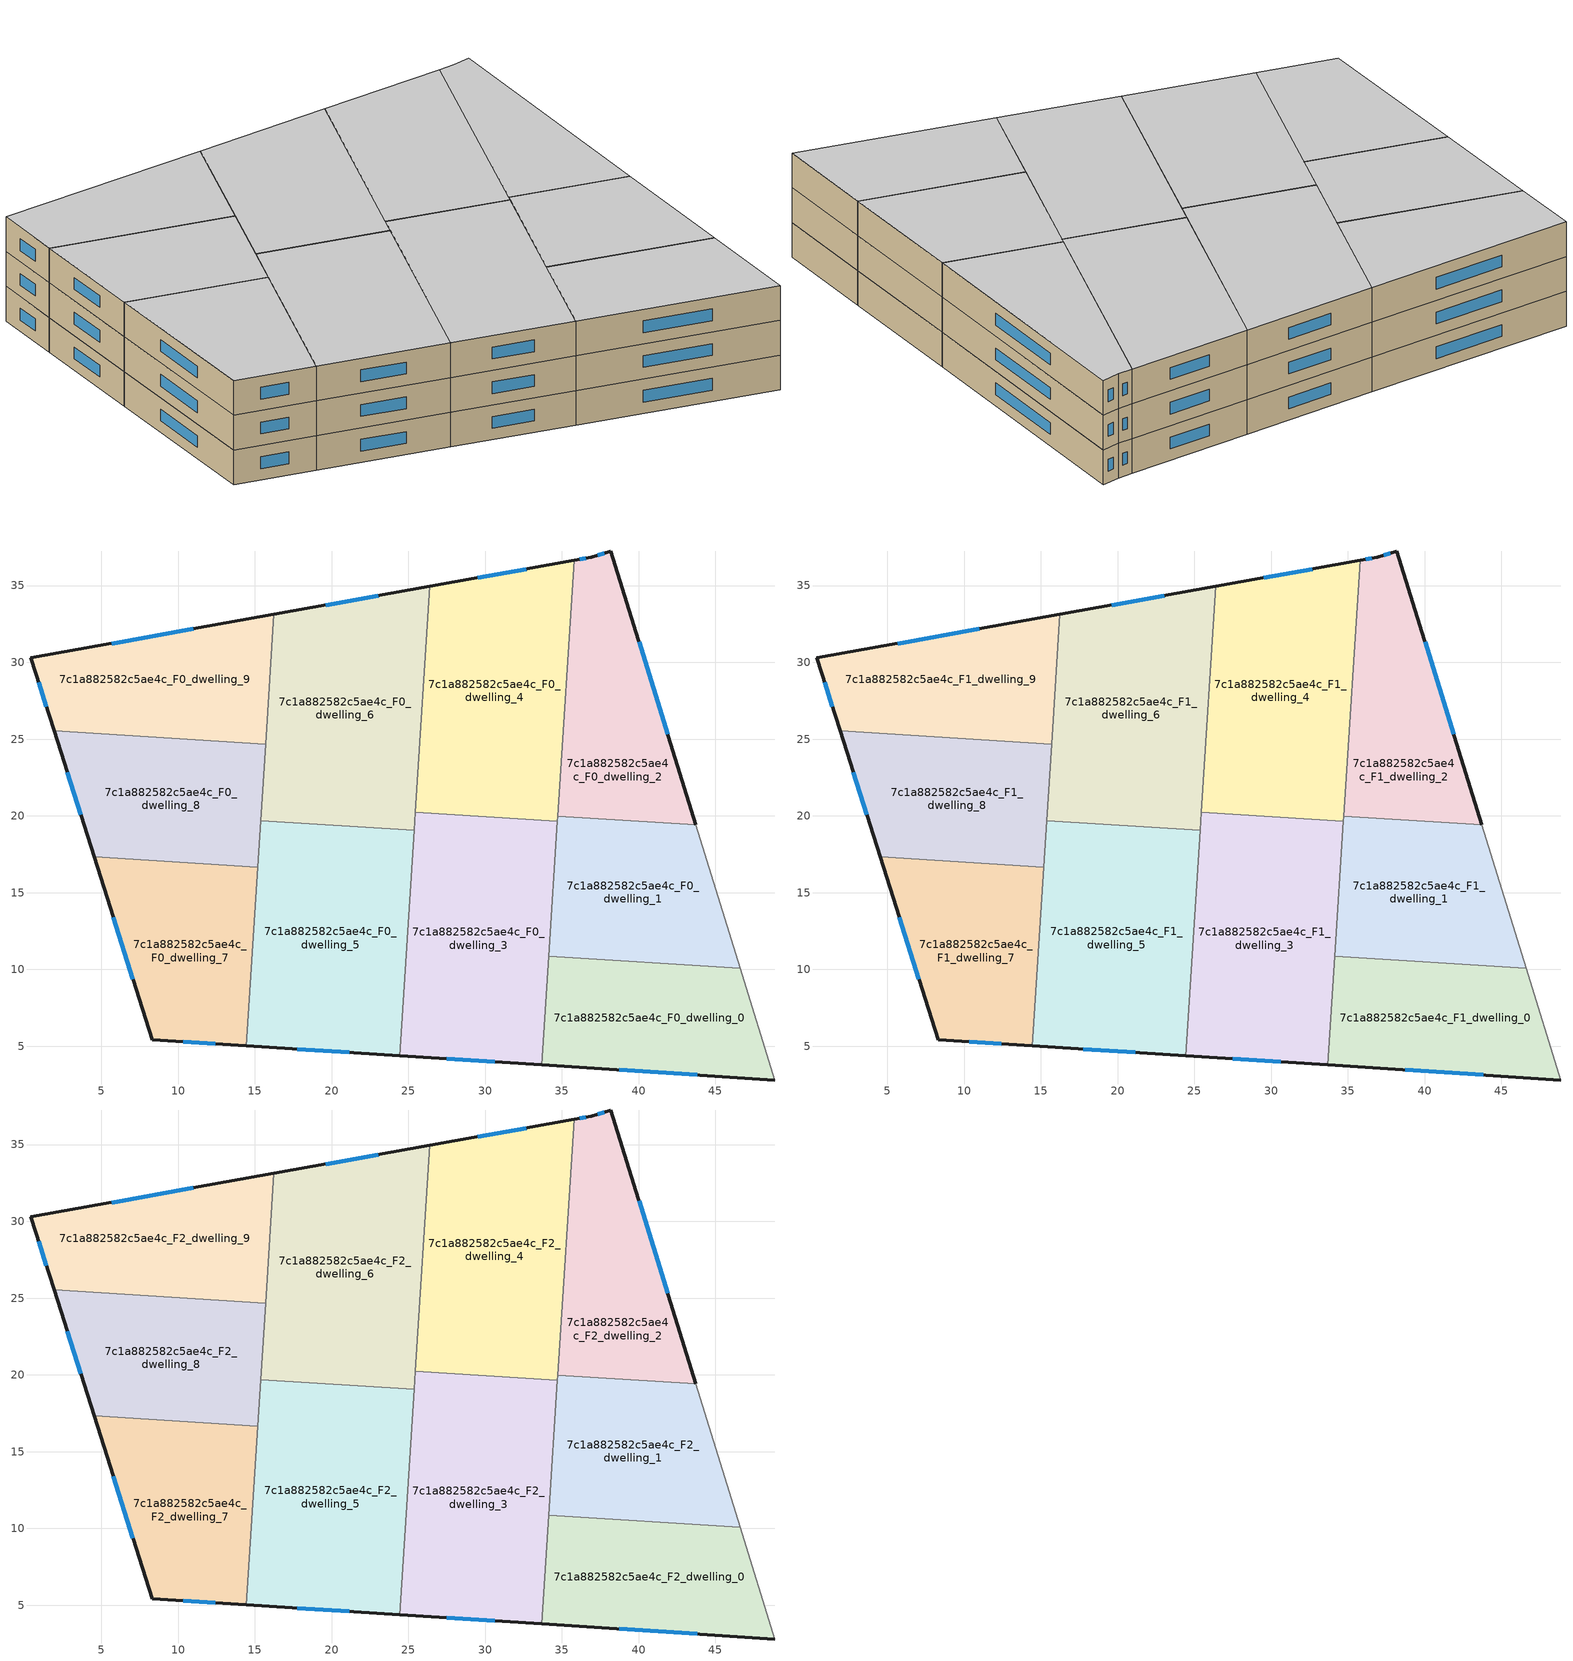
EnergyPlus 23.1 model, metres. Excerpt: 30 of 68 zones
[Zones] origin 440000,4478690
7c1a882582c5ae4c_F0_dwelling_0
 floor ground (EU_floor_Construction): 46.6,10.07 48.85,2.8 33.7,3.79 34.15,10.86 z0
 wall outside (EU_wall_Construction): 33.7,3.79 48.85,2.8 z0:3
 wall to 7c1a882582c5ae4c_F0_dwelling_1 (EU_wall_Construction): 46.6,10.07 34.15,10.86 z0:3
 wall adiabatic (EU_wall_Construction): 48.85,2.8 46.6,10.07 z0:3
 wall to 7c1a882582c5ae4c_F0_dwelling_3 (EU_wall_Construction): 34.15,10.86 33.7,3.79 z0:3
 window (EU_Window_Construction): 38.72,3.46 43.83,3.13 z0.99:2.01
7c1a882582c5ae4c_F0_dwelling_1
 floor ground (EU_floor_Construction): 43.71,19.41 46.6,10.07 34.15,10.86 34.73,19.98 z0
 wall to 7c1a882582c5ae4c_F0_dwelling_2 (EU_wall_Construction): 43.71,19.41 34.73,19.98 z0:3
 wall adiabatic (EU_wall_Construction): 46.6,10.07 43.71,19.41 z0:3
 wall to 7c1a882582c5ae4c_F0_dwelling_4 (EU_wall_Construction): 34.73,19.98 34.71,19.65 z0:3
 wall to 7c1a882582c5ae4c_F0_dwelling_3 (EU_wall_Construction): 34.71,19.65 34.15,10.86 z0:3
7c1a882582c5ae4c_F0_dwelling_2
 floor ground (EU_floor_Construction): 38.2,37.25 43.71,19.41 34.73,19.98 35.79,36.64 36.93,36.84 z0
 wall outside (EU_wall_Construction): 43.71,19.41 38.2,37.25 36.93,36.84 35.79,36.64 z0:3
 wall to 7c1a882582c5ae4c_F0_dwelling_4 (EU_wall_Construction): 35.79,36.64 34.73,19.98 z0:3
 window (EU_Window_Construction): 41.88,25.32 40.03,31.34 / 36.55,36.77 36.17,36.7 / 37.78,37.12 37.35,36.98 z0.99:2.01
7c1a882582c5ae4c_F0_dwelling_3
 floor ground (EU_floor_Construction): 34.71,19.65 33.7,3.79 24.45,4.39 25.46,20.24 z0
 wall outside (EU_wall_Construction): 24.45,4.39 33.7,3.79 z0:3
 wall to 7c1a882582c5ae4c_F0_dwelling_4 (EU_wall_Construction): 34.71,19.65 25.46,20.24 z0:3
 wall to 7c1a882582c5ae4c_F0_dwelling_5 (EU_wall_Construction): 25.39,19.05 24.45,4.39 z0:3
 wall to 7c1a882582c5ae4c_F0_dwelling_6 (EU_wall_Construction): 25.46,20.24 25.39,19.05 z0:3
 window (EU_Window_Construction): 27.52,4.19 30.63,3.99 z0.99:2.01
7c1a882582c5ae4c_F0_dwelling_4
 floor ground (EU_floor_Construction): 35.79,36.64 34.71,19.65 25.46,20.24 26.4,34.95 z0
 wall outside (EU_wall_Construction): 35.79,36.64 26.4,34.95 z0:3
 wall to 7c1a882582c5ae4c_F0_dwelling_6 (EU_wall_Construction): 26.4,34.95 25.46,20.24 z0:3
 window (EU_Window_Construction): 32.68,36.08 29.51,35.51 z0.99:2.01
7c1a882582c5ae4c_F0_dwelling_5
 floor ground (EU_floor_Construction): 25.39,19.05 24.45,4.39 14.45,5.03 15.39,19.69 z0
 wall outside (EU_wall_Construction): 14.45,5.03 24.45,4.39 z0:3
 wall to 7c1a882582c5ae4c_F0_dwelling_6 (EU_wall_Construction): 25.39,19.05 15.39,19.69 z0:3
 wall to 7c1a882582c5ae4c_F0_dwelling_7 (EU_wall_Construction): 15.2,16.67 14.45,5.03 z0:3
 wall to 7c1a882582c5ae4c_F0_dwelling_8 (EU_wall_Construction): 15.39,19.69 15.2,16.67 z0:3
 window (EU_Window_Construction): 17.77,4.82 21.14,4.6 z0.99:2.01
7c1a882582c5ae4c_F0_dwelling_6
 floor ground (EU_floor_Construction): 26.4,34.95 25.39,19.05 15.39,19.69 16.25,33.13 z0
 wall outside (EU_wall_Construction): 26.4,34.95 16.25,33.13 z0:3
 wall to 7c1a882582c5ae4c_F0_dwelling_9 (EU_wall_Construction): 16.25,33.13 15.71,24.67 z0:3
 wall to 7c1a882582c5ae4c_F0_dwelling_8 (EU_wall_Construction): 15.71,24.67 15.39,19.69 z0:3
 window (EU_Window_Construction): 23.03,34.35 19.61,33.73 z0.99:2.01
7c1a882582c5ae4c_F0_dwelling_7
 floor ground (EU_floor_Construction): 15.2,16.67 14.45,5.03 8.32,5.42 4.53,17.35 z0
 wall outside (EU_wall_Construction): 4.53,17.35 8.32,5.42 14.45,5.03 z0:3
 wall to 7c1a882582c5ae4c_F0_dwelling_8 (EU_wall_Construction): 15.2,16.67 4.53,17.35 z0:3
 window (EU_Window_Construction): 10.35,5.29 12.42,5.16 / 5.79,13.4 7.07,9.38 z0.99:2.01
7c1a882582c5ae4c_F0_dwelling_8
 floor ground (EU_floor_Construction): 15.71,24.67 15.2,16.67 4.53,17.35 1.93,25.54 z0
 wall outside (EU_wall_Construction): 1.93,25.54 4.53,17.35 z0:3
 wall to 7c1a882582c5ae4c_F0_dwelling_9 (EU_wall_Construction): 15.71,24.67 1.93,25.54 z0:3
 window (EU_Window_Construction): 2.79,22.83 3.67,20.07 z0.99:2.01
7c1a882582c5ae4c_F0_dwelling_9
 floor ground (EU_floor_Construction): 16.25,33.13 15.71,24.67 1.93,25.54 0.42,30.29 z0
 wall outside (EU_wall_Construction): 16.25,33.13 0.42,30.29 1.93,25.54 z0:3
 window (EU_Window_Construction): 0.92,28.71 1.43,27.12 / 11,32.18 5.67,31.23 z0.99:2.01
7c1a882582c5ae4c_F1_dwelling_0
 floor to 7c1a882582c5ae4c_F0_dwelling_0 (EU_floor_Construction): 46.6,10.07 48.85,2.8 33.7,3.79 34.15,10.86 z3
 wall outside (EU_wall_Construction): 33.7,3.79 48.85,2.8 z3:6
 wall to 7c1a882582c5ae4c_F1_dwelling_1 (EU_wall_Construction): 46.6,10.07 34.15,10.86 z3:6
 wall adiabatic (EU_wall_Construction): 48.85,2.8 46.6,10.07 z3:6
 wall to 7c1a882582c5ae4c_F1_dwelling_3 (EU_wall_Construction): 34.15,10.86 33.7,3.79 z3:6
 window (EU_Window_Construction): 38.72,3.46 43.83,3.13 z3.99:5.01
7c1a882582c5ae4c_F1_dwelling_1
 floor to 7c1a882582c5ae4c_F0_dwelling_1 (EU_floor_Construction): 43.71,19.41 46.6,10.07 34.15,10.86 34.73,19.98 z3
 wall to 7c1a882582c5ae4c_F1_dwelling_2 (EU_wall_Construction): 43.71,19.41 34.73,19.98 z3:6
 wall adiabatic (EU_wall_Construction): 46.6,10.07 43.71,19.41 z3:6
 wall to 7c1a882582c5ae4c_F1_dwelling_4 (EU_wall_Construction): 34.73,19.98 34.71,19.65 z3:6
 wall to 7c1a882582c5ae4c_F1_dwelling_3 (EU_wall_Construction): 34.71,19.65 34.15,10.86 z3:6
7c1a882582c5ae4c_F1_dwelling_2
 floor to 7c1a882582c5ae4c_F0_dwelling_2 (EU_floor_Construction): 38.2,37.25 43.71,19.41 34.73,19.98 35.79,36.64 36.93,36.84 z3
 wall outside (EU_wall_Construction): 43.71,19.41 38.2,37.25 36.93,36.84 35.79,36.64 z3:6
 wall to 7c1a882582c5ae4c_F1_dwelling_4 (EU_wall_Construction): 35.79,36.64 34.73,19.98 z3:6
 window (EU_Window_Construction): 41.88,25.32 40.03,31.34 / 36.55,36.77 36.17,36.7 / 37.78,37.12 37.35,36.98 z3.99:5.01
7c1a882582c5ae4c_F1_dwelling_3
 floor to 7c1a882582c5ae4c_F0_dwelling_3 (EU_floor_Construction): 34.71,19.65 33.7,3.79 24.45,4.39 25.46,20.24 z3
 wall outside (EU_wall_Construction): 24.45,4.39 33.7,3.79 z3:6
 wall to 7c1a882582c5ae4c_F1_dwelling_4 (EU_wall_Construction): 34.71,19.65 25.46,20.24 z3:6
 wall to 7c1a882582c5ae4c_F1_dwelling_5 (EU_wall_Construction): 25.39,19.05 24.45,4.39 z3:6
 wall to 7c1a882582c5ae4c_F1_dwelling_6 (EU_wall_Construction): 25.46,20.24 25.39,19.05 z3:6
 window (EU_Window_Construction): 27.52,4.19 30.63,3.99 z3.99:5.01
7c1a882582c5ae4c_F1_dwelling_4
 floor to 7c1a882582c5ae4c_F0_dwelling_4 (EU_floor_Construction): 35.79,36.64 34.71,19.65 25.46,20.24 26.4,34.95 z3
 wall outside (EU_wall_Construction): 35.79,36.64 26.4,34.95 z3:6
 wall to 7c1a882582c5ae4c_F1_dwelling_6 (EU_wall_Construction): 26.4,34.95 25.46,20.24 z3:6
 window (EU_Window_Construction): 32.68,36.08 29.51,35.51 z3.99:5.01
7c1a882582c5ae4c_F1_dwelling_5
 floor to 7c1a882582c5ae4c_F0_dwelling_5 (EU_floor_Construction): 25.39,19.05 24.45,4.39 14.45,5.03 15.39,19.69 z3
 wall outside (EU_wall_Construction): 14.45,5.03 24.45,4.39 z3:6
 wall to 7c1a882582c5ae4c_F1_dwelling_6 (EU_wall_Construction): 25.39,19.05 15.39,19.69 z3:6
 wall to 7c1a882582c5ae4c_F1_dwelling_7 (EU_wall_Construction): 15.2,16.67 14.45,5.03 z3:6
 wall to 7c1a882582c5ae4c_F1_dwelling_8 (EU_wall_Construction): 15.39,19.69 15.2,16.67 z3:6
 window (EU_Window_Construction): 17.77,4.82 21.14,4.6 z3.99:5.01
7c1a882582c5ae4c_F1_dwelling_6
 floor to 7c1a882582c5ae4c_F0_dwelling_6 (EU_floor_Construction): 26.4,34.95 25.39,19.05 15.39,19.69 16.25,33.13 z3
 wall outside (EU_wall_Construction): 26.4,34.95 16.25,33.13 z3:6
 wall to 7c1a882582c5ae4c_F1_dwelling_9 (EU_wall_Construction): 16.25,33.13 15.71,24.67 z3:6
 wall to 7c1a882582c5ae4c_F1_dwelling_8 (EU_wall_Construction): 15.71,24.67 15.39,19.69 z3:6
 window (EU_Window_Construction): 23.03,34.35 19.61,33.73 z3.99:5.01
7c1a882582c5ae4c_F1_dwelling_7
 floor to 7c1a882582c5ae4c_F0_dwelling_7 (EU_floor_Construction): 15.2,16.67 14.45,5.03 8.32,5.42 4.53,17.35 z3
 wall outside (EU_wall_Construction): 4.53,17.35 8.32,5.42 14.45,5.03 z3:6
 wall to 7c1a882582c5ae4c_F1_dwelling_8 (EU_wall_Construction): 15.2,16.67 4.53,17.35 z3:6
 window (EU_Window_Construction): 10.35,5.29 12.42,5.16 / 5.79,13.4 7.07,9.38 z3.99:5.01
7c1a882582c5ae4c_F1_dwelling_8
 floor to 7c1a882582c5ae4c_F0_dwelling_8 (EU_floor_Construction): 15.71,24.67 15.2,16.67 4.53,17.35 1.93,25.54 z3
 wall outside (EU_wall_Construction): 1.93,25.54 4.53,17.35 z3:6
 wall to 7c1a882582c5ae4c_F1_dwelling_9 (EU_wall_Construction): 15.71,24.67 1.93,25.54 z3:6
 window (EU_Window_Construction): 2.79,22.83 3.67,20.07 z3.99:5.01
7c1a882582c5ae4c_F1_dwelling_9
 floor to 7c1a882582c5ae4c_F0_dwelling_9 (EU_floor_Construction): 16.25,33.13 15.71,24.67 1.93,25.54 0.42,30.29 z3
 wall outside (EU_wall_Construction): 16.25,33.13 0.42,30.29 1.93,25.54 z3:6
 window (EU_Window_Construction): 0.92,28.71 1.43,27.12 / 11,32.18 5.67,31.23 z3.99:5.01
7c1a882582c5ae4c_F2_dwelling_0
 floor to 7c1a882582c5ae4c_F1_dwelling_0 (EU_floor_Construction): 46.6,10.07 48.85,2.8 33.7,3.79 34.15,10.86 z6
 wall outside (EU_wall_Construction): 33.7,3.79 48.85,2.8 z6:9
 wall to 7c1a882582c5ae4c_F2_dwelling_1 (EU_wall_Construction): 46.6,10.07 34.15,10.86 z6:9
 wall adiabatic (EU_wall_Construction): 48.85,2.8 46.6,10.07 z6:9
 wall to 7c1a882582c5ae4c_F2_dwelling_3 (EU_wall_Construction): 34.15,10.86 33.7,3.79 z6:9
 window (EU_Window_Construction): 38.72,3.46 43.83,3.13 z6.99:8.01
 ceiling to 7c1a882582c5ae4c_F3_dwelling_0 (EU_floor_Construction): 48.85,2.8 46.6,10.07 34.15,10.86 33.7,3.79 z9
7c1a882582c5ae4c_F2_dwelling_1
 floor to 7c1a882582c5ae4c_F1_dwelling_1 (EU_floor_Construction): 43.71,19.41 46.6,10.07 34.15,10.86 34.73,19.98 z6
 wall to 7c1a882582c5ae4c_F2_dwelling_2 (EU_wall_Construction): 43.71,19.41 34.73,19.98 z6:9
 wall adiabatic (EU_wall_Construction): 46.6,10.07 43.71,19.41 z6:9
 wall to 7c1a882582c5ae4c_F2_dwelling_4 (EU_wall_Construction): 34.73,19.98 34.71,19.65 z6:9
 wall to 7c1a882582c5ae4c_F2_dwelling_3 (EU_wall_Construction): 34.71,19.65 34.15,10.86 z6:9
 ceiling to 7c1a882582c5ae4c_F3_dwelling_1 (EU_floor_Construction): 46.6,10.07 43.71,19.41 34.73,19.98 34.15,10.86 z9
7c1a882582c5ae4c_F2_dwelling_2
 floor to 7c1a882582c5ae4c_F1_dwelling_2 (EU_floor_Construction): 38.2,37.25 43.71,19.41 34.73,19.98 35.79,36.64 36.93,36.84 z6
 wall outside (EU_wall_Construction): 43.71,19.41 38.2,37.25 36.93,36.84 35.79,36.64 z6:9
 wall to 7c1a882582c5ae4c_F2_dwelling_4 (EU_wall_Construction): 35.79,36.64 34.73,19.98 z6:9
 window (EU_Window_Construction): 41.88,25.32 40.03,31.34 / 36.55,36.77 36.17,36.7 / 37.78,37.12 37.35,36.98 z6.99:8.01
 ceiling to 7c1a882582c5ae4c_F3_dwelling_2 (EU_floor_Construction): 43.71,19.41 38.2,37.25 36.93,36.84 35.79,36.64 34.73,19.98 z9
7c1a882582c5ae4c_F2_dwelling_3
 floor to 7c1a882582c5ae4c_F1_dwelling_3 (EU_floor_Construction): 34.71,19.65 33.7,3.79 24.45,4.39 25.46,20.24 z6
 wall outside (EU_wall_Construction): 24.45,4.39 33.7,3.79 z6:9
 wall to 7c1a882582c5ae4c_F2_dwelling_4 (EU_wall_Construction): 34.71,19.65 25.46,20.24 z6:9
 wall to 7c1a882582c5ae4c_F2_dwelling_5 (EU_wall_Construction): 25.39,19.05 24.45,4.39 z6:9
 wall to 7c1a882582c5ae4c_F2_dwelling_6 (EU_wall_Construction): 25.46,20.24 25.39,19.05 z6:9
 window (EU_Window_Construction): 27.52,4.19 30.63,3.99 z6.99:8.01
 ceiling to 7c1a882582c5ae4c_F3_dwelling_3 (EU_floor_Construction): 33.7,3.79 34.71,19.65 25.46,20.24 24.45,4.39 z9
7c1a882582c5ae4c_F2_dwelling_4
 floor to 7c1a882582c5ae4c_F1_dwelling_4 (EU_floor_Construction): 35.79,36.64 34.71,19.65 25.46,20.24 26.4,34.95 z6
 wall outside (EU_wall_Construction): 35.79,36.64 26.4,34.95 z6:9
 wall to 7c1a882582c5ae4c_F2_dwelling_6 (EU_wall_Construction): 26.4,34.95 25.46,20.24 z6:9
 window (EU_Window_Construction): 32.68,36.08 29.51,35.51 z6.99:8.01
 ceiling to 7c1a882582c5ae4c_F3_dwelling_4 (EU_floor_Construction): 34.71,19.65 35.79,36.64 26.4,34.95 25.46,20.24 z9
7c1a882582c5ae4c_F2_dwelling_5
 floor to 7c1a882582c5ae4c_F1_dwelling_5 (EU_floor_Construction): 25.39,19.05 24.45,4.39 14.45,5.03 15.39,19.69 z6
 wall outside (EU_wall_Construction): 14.45,5.03 24.45,4.39 z6:9
 wall to 7c1a882582c5ae4c_F2_dwelling_6 (EU_wall_Construction): 25.39,19.05 15.39,19.69 z6:9
 wall to 7c1a882582c5ae4c_F2_dwelling_7 (EU_wall_Construction): 15.2,16.67 14.45,5.03 z6:9
 wall to 7c1a882582c5ae4c_F2_dwelling_8 (EU_wall_Construction): 15.39,19.69 15.2,16.67 z6:9
 window (EU_Window_Construction): 17.77,4.82 21.14,4.6 z6.99:8.01
 ceiling to 7c1a882582c5ae4c_F3_dwelling_5 (EU_floor_Construction): 24.45,4.39 25.39,19.05 15.39,19.69 14.45,5.03 z9
7c1a882582c5ae4c_F2_dwelling_6
 floor to 7c1a882582c5ae4c_F1_dwelling_6 (EU_floor_Construction): 26.4,34.95 25.39,19.05 15.39,19.69 16.25,33.13 z6
 wall outside (EU_wall_Construction): 26.4,34.95 16.25,33.13 z6:9
 wall to 7c1a882582c5ae4c_F2_dwelling_9 (EU_wall_Construction): 16.25,33.13 15.71,24.67 z6:9
 wall to 7c1a882582c5ae4c_F2_dwelling_8 (EU_wall_Construction): 15.71,24.67 15.39,19.69 z6:9
 window (EU_Window_Construction): 23.03,34.35 19.61,33.73 z6.99:8.01
 ceiling to 7c1a882582c5ae4c_F3_dwelling_6 (EU_floor_Construction): 25.39,19.05 26.4,34.95 16.25,33.13 15.39,19.69 z9
7c1a882582c5ae4c_F2_dwelling_7
 floor to 7c1a882582c5ae4c_F1_dwelling_7 (EU_floor_Construction): 15.2,16.67 14.45,5.03 8.32,5.42 4.53,17.35 z6
 wall outside (EU_wall_Construction): 4.53,17.35 8.32,5.42 14.45,5.03 z6:9
 wall to 7c1a882582c5ae4c_F2_dwelling_8 (EU_wall_Construction): 15.2,16.67 4.53,17.35 z6:9
 window (EU_Window_Construction): 10.35,5.29 12.42,5.16 / 5.79,13.4 7.07,9.38 z6.99:8.01
 ceiling to 7c1a882582c5ae4c_F3_dwelling_7 (EU_floor_Construction): 14.45,5.03 15.2,16.67 4.53,17.35 8.32,5.42 z9
7c1a882582c5ae4c_F2_dwelling_8
 floor to 7c1a882582c5ae4c_F1_dwelling_8 (EU_floor_Construction): 15.71,24.67 15.2,16.67 4.53,17.35 1.93,25.54 z6
 wall outside (EU_wall_Construction): 1.93,25.54 4.53,17.35 z6:9
 wall to 7c1a882582c5ae4c_F2_dwelling_9 (EU_wall_Construction): 15.71,24.67 1.93,25.54 z6:9
 window (EU_Window_Construction): 2.79,22.83 3.67,20.07 z6.99:8.01
 ceiling to 7c1a882582c5ae4c_F3_dwelling_8 (EU_floor_Construction): 15.2,16.67 15.71,24.67 1.93,25.54 4.53,17.35 z9
7c1a882582c5ae4c_F2_dwelling_9
 floor to 7c1a882582c5ae4c_F1_dwelling_9 (EU_floor_Construction): 16.25,33.13 15.71,24.67 1.93,25.54 0.42,30.29 z6
 wall outside (EU_wall_Construction): 16.25,33.13 0.42,30.29 1.93,25.54 z6:9
 window (EU_Window_Construction): 0.92,28.71 1.43,27.12 / 11,32.18 5.67,31.23 z6.99:8.01
 ceiling to 7c1a882582c5ae4c_F3_dwelling_9 (EU_floor_Construction): 15.71,24.67 16.25,33.13 0.42,30.29 1.93,25.54 z9
[Building]
EU S2 Campaign: North Axis=0; Terrain=City; Solar Distribution=FullExterior
[Site:Location]
Madrid: Latitude=40.5; Longitude=-3.5; Time Zone=1; Elevation=609
[SizingPeriod:WeatherFileDays]
AnnualSizingPeriod: Begin Month=1; Begin Day of Month=1; End Month=12; End Day of Month=31; Day of Week for Start Day=Monday; Use Weather File Daylight Saving Period=No; Use Weather File Rain and Snow Indicators=No
[MATERIAL]
EU_InternalMass_Material: Roughness=MediumRough; Thickness=0.1; Conductivity=1; Density=1800; Specific Heat=900; Thermal Absorptance=0.9; Solar Absorptance=0.7; Visible Absorptance=0.7
[MATERIAL:NOMASS] Roughness=MediumRough; Thermal Absorptance=0.9; Solar Absorptance=0.7; Visible Absorptance=0.7
Name | Thermal Resistance
EU_wall_NoMass | 0.609216
EU_floor_NoMass | 0.568163
[WINDOWMATERIAL:SIMPLEGLAZINGSYSTEM]
EU_Window_SimpleGlazing: UFactor=5.50606; Solar Heat Gain Coefficient=0.85; Visible Transmittance=0.85
[CONSTRUCTION]
EU_wall_Construction: EU_wall_NoMass
EU_floor_Construction: EU_floor_NoMass
EU_InternalMass_Construction: EU_InternalMass_Material
EU_Window_Construction: EU_Window_SimpleGlazing
[ZONE] Type=1; Multiplier=1; Ceiling Height=autocalculate; Floor Area=autocalculate; Part of Total Floor Area=Yes
Name | Volume
7c1a882582c5ae4c_F0_dwelling_0; 7c1a882582c5ae4c_F1_dwelling_0; 7c1a882582c5ae4c_F2_dwelling_0 | 294.419
7c1a882582c5ae4c_F0_dwelling_1; 7c1a882582c5ae4c_F1_dwelling_1; 7c1a882582c5ae4c_F2_dwelling_1 | 294.405
7c1a882582c5ae4c_F0_dwelling_2; 7c1a882582c5ae4c_F1_dwelling_2; 7c1a882582c5ae4c_F2_dwelling_2 | 294.428
7c1a882582c5ae4c_F0_dwelling_3; 7c1a882582c5ae4c_F1_dwelling_3; 7c1a882582c5ae4c_F2_dwelling_3 | 441.625
7c1a882582c5ae4c_F0_dwelling_4; 7c1a882582c5ae4c_F1_dwelling_4; 7c1a882582c5ae4c_F2_dwelling_4 | 441.617
7c1a882582c5ae4c_F0_dwelling_5; 7c1a882582c5ae4c_F1_dwelling_5; 7c1a882582c5ae4c_F2_dwelling_5 | 441.592
7c1a882582c5ae4c_F0_dwelling_6; 7c1a882582c5ae4c_F1_dwelling_6; 7c1a882582c5ae4c_F2_dwelling_6 | 441.586
7c1a882582c5ae4c_F0_dwelling_7; 7c1a882582c5ae4c_F1_dwelling_7; 7c1a882582c5ae4c_F2_dwelling_7 | 294.403
7c1a882582c5ae4c_F0_dwelling_8; 7c1a882582c5ae4c_F1_dwelling_8; 7c1a882582c5ae4c_F2_dwelling_8 | 294.379
7c1a882582c5ae4c_F0_dwelling_9; 7c1a882582c5ae4c_F1_dwelling_9; 7c1a882582c5ae4c_F2_dwelling_9 | 294.42
[INTERNALMASS] Construction=EU_InternalMass_Construction
Name | Zone or ZoneList | Surface Area
7c1a882582c5ae4c_F0_dwelling_0_EU_InternalMass | 7c1a882582c5ae4c_F0_dwelling_0 | 98.1397
7c1a882582c5ae4c_F0_dwelling_1_EU_InternalMass | 7c1a882582c5ae4c_F0_dwelling_1 | 98.1347
7c1a882582c5ae4c_F0_dwelling_2_EU_InternalMass | 7c1a882582c5ae4c_F0_dwelling_2 | 98.1428
7c1a882582c5ae4c_F0_dwelling_3_EU_InternalMass | 7c1a882582c5ae4c_F0_dwelling_3 | 147.209
7c1a882582c5ae4c_F0_dwelling_4_EU_InternalMass | 7c1a882582c5ae4c_F0_dwelling_4 | 147.205
7c1a882582c5ae4c_F0_dwelling_5_EU_InternalMass | 7c1a882582c5ae4c_F0_dwelling_5 | 147.197
7c1a882582c5ae4c_F0_dwelling_6_EU_InternalMass | 7c1a882582c5ae4c_F0_dwelling_6 | 147.195
7c1a882582c5ae4c_F0_dwelling_7_EU_InternalMass | 7c1a882582c5ae4c_F0_dwelling_7 | 98.1346
7c1a882582c5ae4c_F0_dwelling_8_EU_InternalMass | 7c1a882582c5ae4c_F0_dwelling_8 | 98.1261
7c1a882582c5ae4c_F0_dwelling_9_EU_InternalMass | 7c1a882582c5ae4c_F0_dwelling_9 | 98.1401
7c1a882582c5ae4c_F1_dwelling_0_EU_InternalMass | 7c1a882582c5ae4c_F1_dwelling_0 | 98.1397
7c1a882582c5ae4c_F1_dwelling_1_EU_InternalMass | 7c1a882582c5ae4c_F1_dwelling_1 | 98.1347
7c1a882582c5ae4c_F1_dwelling_2_EU_InternalMass | 7c1a882582c5ae4c_F1_dwelling_2 | 98.1428
7c1a882582c5ae4c_F1_dwelling_3_EU_InternalMass | 7c1a882582c5ae4c_F1_dwelling_3 | 147.209
7c1a882582c5ae4c_F1_dwelling_4_EU_InternalMass | 7c1a882582c5ae4c_F1_dwelling_4 | 147.205
7c1a882582c5ae4c_F1_dwelling_5_EU_InternalMass | 7c1a882582c5ae4c_F1_dwelling_5 | 147.197
7c1a882582c5ae4c_F1_dwelling_6_EU_InternalMass | 7c1a882582c5ae4c_F1_dwelling_6 | 147.195
7c1a882582c5ae4c_F1_dwelling_7_EU_InternalMass | 7c1a882582c5ae4c_F1_dwelling_7 | 98.1346
7c1a882582c5ae4c_F1_dwelling_8_EU_InternalMass | 7c1a882582c5ae4c_F1_dwelling_8 | 98.1261
7c1a882582c5ae4c_F1_dwelling_9_EU_InternalMass | 7c1a882582c5ae4c_F1_dwelling_9 | 98.1401
7c1a882582c5ae4c_F2_dwelling_0_EU_InternalMass | 7c1a882582c5ae4c_F2_dwelling_0 | 98.1397
7c1a882582c5ae4c_F2_dwelling_1_EU_InternalMass | 7c1a882582c5ae4c_F2_dwelling_1 | 98.1347
7c1a882582c5ae4c_F2_dwelling_2_EU_InternalMass | 7c1a882582c5ae4c_F2_dwelling_2 | 98.1428
7c1a882582c5ae4c_F2_dwelling_3_EU_InternalMass | 7c1a882582c5ae4c_F2_dwelling_3 | 147.209
7c1a882582c5ae4c_F2_dwelling_4_EU_InternalMass | 7c1a882582c5ae4c_F2_dwelling_4 | 147.205
7c1a882582c5ae4c_F2_dwelling_5_EU_InternalMass | 7c1a882582c5ae4c_F2_dwelling_5 | 147.197
7c1a882582c5ae4c_F2_dwelling_6_EU_InternalMass | 7c1a882582c5ae4c_F2_dwelling_6 | 147.195
7c1a882582c5ae4c_F2_dwelling_7_EU_InternalMass | 7c1a882582c5ae4c_F2_dwelling_7 | 98.1346
7c1a882582c5ae4c_F2_dwelling_8_EU_InternalMass | 7c1a882582c5ae4c_F2_dwelling_8 | 98.1261
7c1a882582c5ae4c_F2_dwelling_9_EU_InternalMass | 7c1a882582c5ae4c_F2_dwelling_9 | 98.1401
[OTHEREQUIPMENT] Fuel Type=Electricity; Design Level Calculation Method=Watts/Area; Power per Zone Floor Area=1; Fraction Latent=0; Fraction Radiant=0; Fraction Lost=0; Carbon Dioxide Generation Rate=0; EndUse Subcategory=EU_Step8_InternalGains
Name | Zone or ZoneList or Space or SpaceList | Schedule
EU_Step8_InternalGain_7c1a882582c5ae4c_F0_dwelling_0_f000 | 7c1a882582c5ae4c_F0_dwelling_0 | EU_Step8_GainSchedule_7c1a882582c5ae4c_F0_dwelling_0_f000
EU_Step8_InternalGain_7c1a882582c5ae4c_F0_dwelling_1_f000 | 7c1a882582c5ae4c_F0_dwelling_1 | EU_Step8_GainSchedule_7c1a882582c5ae4c_F0_dwelling_1_f000
EU_Step8_InternalGain_7c1a882582c5ae4c_F0_dwelling_2_f000 | 7c1a882582c5ae4c_F0_dwelling_2 | EU_Step8_GainSchedule_7c1a882582c5ae4c_F0_dwelling_2_f000
EU_Step8_InternalGain_7c1a882582c5ae4c_F0_dwelling_3_f000 | 7c1a882582c5ae4c_F0_dwelling_3 | EU_Step8_GainSchedule_7c1a882582c5ae4c_F0_dwelling_3_f000
EU_Step8_InternalGain_7c1a882582c5ae4c_F0_dwelling_4_f000 | 7c1a882582c5ae4c_F0_dwelling_4 | EU_Step8_GainSchedule_7c1a882582c5ae4c_F0_dwelling_4_f000
EU_Step8_InternalGain_7c1a882582c5ae4c_F0_dwelling_5_f000 | 7c1a882582c5ae4c_F0_dwelling_5 | EU_Step8_GainSchedule_7c1a882582c5ae4c_F0_dwelling_5_f000
EU_Step8_InternalGain_7c1a882582c5ae4c_F0_dwelling_6_f000 | 7c1a882582c5ae4c_F0_dwelling_6 | EU_Step8_GainSchedule_7c1a882582c5ae4c_F0_dwelling_6_f000
EU_Step8_InternalGain_7c1a882582c5ae4c_F0_dwelling_7_f000 | 7c1a882582c5ae4c_F0_dwelling_7 | EU_Step8_GainSchedule_7c1a882582c5ae4c_F0_dwelling_7_f000
EU_Step8_InternalGain_7c1a882582c5ae4c_F0_dwelling_8_f000 | 7c1a882582c5ae4c_F0_dwelling_8 | EU_Step8_GainSchedule_7c1a882582c5ae4c_F0_dwelling_8_f000
EU_Step8_InternalGain_7c1a882582c5ae4c_F0_dwelling_9_f000 | 7c1a882582c5ae4c_F0_dwelling_9 | EU_Step8_GainSchedule_7c1a882582c5ae4c_F0_dwelling_9_f000
EU_Step8_InternalGain_7c1a882582c5ae4c_F1_dwelling_0_f000 | 7c1a882582c5ae4c_F1_dwelling_0 | EU_Step8_GainSchedule_7c1a882582c5ae4c_F1_dwelling_0_f000
EU_Step8_InternalGain_7c1a882582c5ae4c_F1_dwelling_1_f000 | 7c1a882582c5ae4c_F1_dwelling_1 | EU_Step8_GainSchedule_7c1a882582c5ae4c_F1_dwelling_1_f000
EU_Step8_InternalGain_7c1a882582c5ae4c_F1_dwelling_2_f000 | 7c1a882582c5ae4c_F1_dwelling_2 | EU_Step8_GainSchedule_7c1a882582c5ae4c_F1_dwelling_2_f000
EU_Step8_InternalGain_7c1a882582c5ae4c_F1_dwelling_3_f000 | 7c1a882582c5ae4c_F1_dwelling_3 | EU_Step8_GainSchedule_7c1a882582c5ae4c_F1_dwelling_3_f000
EU_Step8_InternalGain_7c1a882582c5ae4c_F1_dwelling_4_f000 | 7c1a882582c5ae4c_F1_dwelling_4 | EU_Step8_GainSchedule_7c1a882582c5ae4c_F1_dwelling_4_f000
EU_Step8_InternalGain_7c1a882582c5ae4c_F1_dwelling_5_f000 | 7c1a882582c5ae4c_F1_dwelling_5 | EU_Step8_GainSchedule_7c1a882582c5ae4c_F1_dwelling_5_f000
EU_Step8_InternalGain_7c1a882582c5ae4c_F1_dwelling_6_f000 | 7c1a882582c5ae4c_F1_dwelling_6 | EU_Step8_GainSchedule_7c1a882582c5ae4c_F1_dwelling_6_f000
EU_Step8_InternalGain_7c1a882582c5ae4c_F1_dwelling_7_f000 | 7c1a882582c5ae4c_F1_dwelling_7 | EU_Step8_GainSchedule_7c1a882582c5ae4c_F1_dwelling_7_f000
EU_Step8_InternalGain_7c1a882582c5ae4c_F1_dwelling_8_f000 | 7c1a882582c5ae4c_F1_dwelling_8 | EU_Step8_GainSchedule_7c1a882582c5ae4c_F1_dwelling_8_f000
EU_Step8_InternalGain_7c1a882582c5ae4c_F1_dwelling_9_f000 | 7c1a882582c5ae4c_F1_dwelling_9 | EU_Step8_GainSchedule_7c1a882582c5ae4c_F1_dwelling_9_f000
EU_Step8_InternalGain_7c1a882582c5ae4c_F2_dwelling_0_f000 | 7c1a882582c5ae4c_F2_dwelling_0 | EU_Step8_GainSchedule_7c1a882582c5ae4c_F2_dwelling_0_f000
EU_Step8_InternalGain_7c1a882582c5ae4c_F2_dwelling_1_f000 | 7c1a882582c5ae4c_F2_dwelling_1 | EU_Step8_GainSchedule_7c1a882582c5ae4c_F2_dwelling_1_f000
EU_Step8_InternalGain_7c1a882582c5ae4c_F2_dwelling_2_f000 | 7c1a882582c5ae4c_F2_dwelling_2 | EU_Step8_GainSchedule_7c1a882582c5ae4c_F2_dwelling_2_f000
EU_Step8_InternalGain_7c1a882582c5ae4c_F2_dwelling_3_f000 | 7c1a882582c5ae4c_F2_dwelling_3 | EU_Step8_GainSchedule_7c1a882582c5ae4c_F2_dwelling_3_f000
EU_Step8_InternalGain_7c1a882582c5ae4c_F2_dwelling_4_f000 | 7c1a882582c5ae4c_F2_dwelling_4 | EU_Step8_GainSchedule_7c1a882582c5ae4c_F2_dwelling_4_f000
EU_Step8_InternalGain_7c1a882582c5ae4c_F2_dwelling_5_f000 | 7c1a882582c5ae4c_F2_dwelling_5 | EU_Step8_GainSchedule_7c1a882582c5ae4c_F2_dwelling_5_f000
EU_Step8_InternalGain_7c1a882582c5ae4c_F2_dwelling_6_f000 | 7c1a882582c5ae4c_F2_dwelling_6 | EU_Step8_GainSchedule_7c1a882582c5ae4c_F2_dwelling_6_f000
EU_Step8_InternalGain_7c1a882582c5ae4c_F2_dwelling_7_f000 | 7c1a882582c5ae4c_F2_dwelling_7 | EU_Step8_GainSchedule_7c1a882582c5ae4c_F2_dwelling_7_f000
EU_Step8_InternalGain_7c1a882582c5ae4c_F2_dwelling_8_f000 | 7c1a882582c5ae4c_F2_dwelling_8 | EU_Step8_GainSchedule_7c1a882582c5ae4c_F2_dwelling_8_f000
EU_Step8_InternalGain_7c1a882582c5ae4c_F2_dwelling_9_f000 | 7c1a882582c5ae4c_F2_dwelling_9 | EU_Step8_GainSchedule_7c1a882582c5ae4c_F2_dwelling_9_f000
[ZONEVENTILATION:DESIGNFLOWRATE] Schedule=EU_AlwaysOn; Design Flow Rate Calculation Method=AirChanges/Hour; Air Changes per Hour=0.752966; Ventilation Type=Natural; Fan Pressure Rise=0; Fan Total Efficiency=1; Constant Term Coefficient=1; Temperature Term Coefficient=0; Velocity Term Coefficient=0; Velocity Squared Term Coefficient=0; Minimum Indoor Temperature=-100; Maximum Indoor Temperature=100; Delta Temperature=-100; Minimum Outdoor Temperature=-100; Maximum Outdoor Temperature=100; Maximum Wind Speed=40
Name | Zone or ZoneList or Space or SpaceList
EU_ConstantAir_7c1a882582c5ae4c_F0_dwelling_0 | 7c1a882582c5ae4c_F0_dwelling_0
EU_ConstantAir_7c1a882582c5ae4c_F0_dwelling_1 | 7c1a882582c5ae4c_F0_dwelling_1
EU_ConstantAir_7c1a882582c5ae4c_F0_dwelling_2 | 7c1a882582c5ae4c_F0_dwelling_2
EU_ConstantAir_7c1a882582c5ae4c_F0_dwelling_3 | 7c1a882582c5ae4c_F0_dwelling_3
EU_ConstantAir_7c1a882582c5ae4c_F0_dwelling_4 | 7c1a882582c5ae4c_F0_dwelling_4
EU_ConstantAir_7c1a882582c5ae4c_F0_dwelling_5 | 7c1a882582c5ae4c_F0_dwelling_5
EU_ConstantAir_7c1a882582c5ae4c_F0_dwelling_6 | 7c1a882582c5ae4c_F0_dwelling_6
EU_ConstantAir_7c1a882582c5ae4c_F0_dwelling_7 | 7c1a882582c5ae4c_F0_dwelling_7
EU_ConstantAir_7c1a882582c5ae4c_F0_dwelling_8 | 7c1a882582c5ae4c_F0_dwelling_8
EU_ConstantAir_7c1a882582c5ae4c_F0_dwelling_9 | 7c1a882582c5ae4c_F0_dwelling_9
EU_ConstantAir_7c1a882582c5ae4c_F1_dwelling_0 | 7c1a882582c5ae4c_F1_dwelling_0
EU_ConstantAir_7c1a882582c5ae4c_F1_dwelling_1 | 7c1a882582c5ae4c_F1_dwelling_1
EU_ConstantAir_7c1a882582c5ae4c_F1_dwelling_2 | 7c1a882582c5ae4c_F1_dwelling_2
EU_ConstantAir_7c1a882582c5ae4c_F1_dwelling_3 | 7c1a882582c5ae4c_F1_dwelling_3
EU_ConstantAir_7c1a882582c5ae4c_F1_dwelling_4 | 7c1a882582c5ae4c_F1_dwelling_4
EU_ConstantAir_7c1a882582c5ae4c_F1_dwelling_5 | 7c1a882582c5ae4c_F1_dwelling_5
EU_ConstantAir_7c1a882582c5ae4c_F1_dwelling_6 | 7c1a882582c5ae4c_F1_dwelling_6
EU_ConstantAir_7c1a882582c5ae4c_F1_dwelling_7 | 7c1a882582c5ae4c_F1_dwelling_7
EU_ConstantAir_7c1a882582c5ae4c_F1_dwelling_8 | 7c1a882582c5ae4c_F1_dwelling_8
EU_ConstantAir_7c1a882582c5ae4c_F1_dwelling_9 | 7c1a882582c5ae4c_F1_dwelling_9
EU_ConstantAir_7c1a882582c5ae4c_F2_dwelling_0 | 7c1a882582c5ae4c_F2_dwelling_0
EU_ConstantAir_7c1a882582c5ae4c_F2_dwelling_1 | 7c1a882582c5ae4c_F2_dwelling_1
EU_ConstantAir_7c1a882582c5ae4c_F2_dwelling_2 | 7c1a882582c5ae4c_F2_dwelling_2
EU_ConstantAir_7c1a882582c5ae4c_F2_dwelling_3 | 7c1a882582c5ae4c_F2_dwelling_3
EU_ConstantAir_7c1a882582c5ae4c_F2_dwelling_4 | 7c1a882582c5ae4c_F2_dwelling_4
EU_ConstantAir_7c1a882582c5ae4c_F2_dwelling_5 | 7c1a882582c5ae4c_F2_dwelling_5
EU_ConstantAir_7c1a882582c5ae4c_F2_dwelling_6 | 7c1a882582c5ae4c_F2_dwelling_6
EU_ConstantAir_7c1a882582c5ae4c_F2_dwelling_7 | 7c1a882582c5ae4c_F2_dwelling_7
EU_ConstantAir_7c1a882582c5ae4c_F2_dwelling_8 | 7c1a882582c5ae4c_F2_dwelling_8
EU_ConstantAir_7c1a882582c5ae4c_F2_dwelling_9 | 7c1a882582c5ae4c_F2_dwelling_9
[HVACTEMPLATE:THERMOSTAT] Constant Heating Setpoint=20; Constant Cooling Setpoint=50
EU_HeatOnly_7c1a882582c5ae4c_F0_dwelling_0; EU_HeatOnly_7c1a882582c5ae4c_F0_dwelling_1; EU_HeatOnly_7c1a882582c5ae4c_F0_dwelling_2; EU_HeatOnly_7c1a882582c5ae4c_F0_dwelling_3; EU_HeatOnly_7c1a882582c5ae4c_F0_dwelling_4; EU_HeatOnly_7c1a882582c5ae4c_F0_dwelling_5; EU_HeatOnly_7c1a882582c5ae4c_F0_dwelling_6; EU_HeatOnly_7c1a882582c5ae4c_F0_dwelling_7; EU_HeatOnly_7c1a882582c5ae4c_F0_dwelling_8; EU_HeatOnly_7c1a882582c5ae4c_F0_dwelling_9; EU_HeatOnly_7c1a882582c5ae4c_F1_dwelling_0; EU_HeatOnly_7c1a882582c5ae4c_F1_dwelling_1; EU_HeatOnly_7c1a882582c5ae4c_F1_dwelling_2; EU_HeatOnly_7c1a882582c5ae4c_F1_dwelling_3; EU_HeatOnly_7c1a882582c5ae4c_F1_dwelling_4; EU_HeatOnly_7c1a882582c5ae4c_F1_dwelling_5; EU_HeatOnly_7c1a882582c5ae4c_F1_dwelling_6; EU_HeatOnly_7c1a882582c5ae4c_F1_dwelling_7; EU_HeatOnly_7c1a882582c5ae4c_F1_dwelling_8; EU_HeatOnly_7c1a882582c5ae4c_F1_dwelling_9; EU_HeatOnly_7c1a882582c5ae4c_F2_dwelling_0; EU_HeatOnly_7c1a882582c5ae4c_F2_dwelling_1; EU_HeatOnly_7c1a882582c5ae4c_F2_dwelling_2; EU_HeatOnly_7c1a882582c5ae4c_F2_dwelling_3; EU_HeatOnly_7c1a882582c5ae4c_F2_dwelling_4; EU_HeatOnly_7c1a882582c5ae4c_F2_dwelling_5; EU_HeatOnly_7c1a882582c5ae4c_F2_dwelling_6; EU_HeatOnly_7c1a882582c5ae4c_F2_dwelling_7; EU_HeatOnly_7c1a882582c5ae4c_F2_dwelling_8; EU_HeatOnly_7c1a882582c5ae4c_F2_dwelling_9; EU_HeatOnly_7c1a882582c5ae4c_F3_dwelling_0; EU_HeatOnly_7c1a882582c5ae4c_F3_dwelling_1; EU_HeatOnly_7c1a882582c5ae4c_F3_dwelling_2; EU_HeatOnly_7c1a882582c5ae4c_F3_dwelling_3; EU_HeatOnly_7c1a882582c5ae4c_F3_dwelling_4; EU_HeatOnly_7c1a882582c5ae4c_F3_dwelling_5; EU_HeatOnly_7c1a882582c5ae4c_F3_dwelling_6; EU_HeatOnly_7c1a882582c5ae4c_F3_dwelling_7; EU_HeatOnly_7c1a882582c5ae4c_F3_dwelling_8; EU_HeatOnly_7c1a882582c5ae4c_F3_dwelling_9; EU_HeatOnly_7c1a882582c5ae4c_F4_dwelling_0; EU_HeatOnly_7c1a882582c5ae4c_F4_dwelling_1; EU_HeatOnly_7c1a882582c5ae4c_F4_dwelling_2; EU_HeatOnly_7c1a882582c5ae4c_F4_dwelling_3; EU_HeatOnly_7c1a882582c5ae4c_F4_dwelling_4; EU_HeatOnly_7c1a882582c5ae4c_F4_dwelling_5; EU_HeatOnly_7c1a882582c5ae4c_F4_dwelling_6; EU_HeatOnly_7c1a882582c5ae4c_F4_dwelling_7; EU_HeatOnly_7c1a882582c5ae4c_F4_dwelling_8; EU_HeatOnly_7c1a882582c5ae4c_F4_dwelling_9; EU_HeatOnly_7c1a882582c5ae4c_F5_dwelling_0; EU_HeatOnly_7c1a882582c5ae4c_F5_dwelling_1; EU_HeatOnly_7c1a882582c5ae4c_F5_dwelling_2; EU_HeatOnly_7c1a882582c5ae4c_F5_dwelling_3; EU_HeatOnly_7c1a882582c5ae4c_F5_dwelling_4; EU_HeatOnly_7c1a882582c5ae4c_F5_dwelling_5; EU_HeatOnly_7c1a882582c5ae4c_F5_dwelling_6; EU_HeatOnly_7c1a882582c5ae4c_F5_dwelling_7; EU_HeatOnly_7c1a882582c5ae4c_F5_dwelling_8; EU_HeatOnly_7c1a882582c5ae4c_F6_dwelling_0; EU_HeatOnly_7c1a882582c5ae4c_F6_dwelling_1; EU_HeatOnly_7c1a882582c5ae4c_F6_dwelling_2; EU_HeatOnly_7c1a882582c5ae4c_F6_dwelling_3
[HVACTEMPLATE:ZONE:IDEALLOADSAIRSYSTEM] System Availability Schedule=EU_AlwaysOn; Maximum Heating Supply Air Temperature=50; Minimum Cooling Supply Air Temperature=13; Maximum Heating Supply Air Humidity Ratio=0.0156; Minimum Cooling Supply Air Humidity Ratio=0.0077; Heating Limit=NoLimit; Cooling Limit=NoLimit; Heating Availability Schedule=EU_AlwaysOn; Cooling Availability Schedule=EU_CoolingOff; Dehumidification Control Type=ConstantSensibleHeatRatio; Cooling Sensible Heat Ratio=0.7; Dehumidification Setpoint=60; Humidification Control Type=None; Humidification Setpoint=30; Outdoor Air Method=None; Outdoor Air Flow Rate per Person=0.00944; Outdoor Air Flow Rate per Zone Floor Area=0; Outdoor Air Flow Rate per Zone=0; Demand Controlled Ventilation Type=None; Outdoor Air Economizer Type=NoEconomizer; Heat Recovery Type=None; Sensible Heat Recovery Effectiveness=0.7; Latent Heat Recovery Effectiveness=0.65
Name | Template Thermostat
7c1a882582c5ae4c_F0_dwelling_0 | EU_HeatOnly_7c1a882582c5ae4c_F0_dwelling_0
7c1a882582c5ae4c_F0_dwelling_1 | EU_HeatOnly_7c1a882582c5ae4c_F0_dwelling_1
7c1a882582c5ae4c_F0_dwelling_2 | EU_HeatOnly_7c1a882582c5ae4c_F0_dwelling_2
7c1a882582c5ae4c_F0_dwelling_3 | EU_HeatOnly_7c1a882582c5ae4c_F0_dwelling_3
7c1a882582c5ae4c_F0_dwelling_4 | EU_HeatOnly_7c1a882582c5ae4c_F0_dwelling_4
7c1a882582c5ae4c_F0_dwelling_5 | EU_HeatOnly_7c1a882582c5ae4c_F0_dwelling_5
7c1a882582c5ae4c_F0_dwelling_6 | EU_HeatOnly_7c1a882582c5ae4c_F0_dwelling_6
7c1a882582c5ae4c_F0_dwelling_7 | EU_HeatOnly_7c1a882582c5ae4c_F0_dwelling_7
7c1a882582c5ae4c_F0_dwelling_8 | EU_HeatOnly_7c1a882582c5ae4c_F0_dwelling_8
7c1a882582c5ae4c_F0_dwelling_9 | EU_HeatOnly_7c1a882582c5ae4c_F0_dwelling_9
7c1a882582c5ae4c_F1_dwelling_0 | EU_HeatOnly_7c1a882582c5ae4c_F1_dwelling_0
7c1a882582c5ae4c_F1_dwelling_1 | EU_HeatOnly_7c1a882582c5ae4c_F1_dwelling_1
7c1a882582c5ae4c_F1_dwelling_2 | EU_HeatOnly_7c1a882582c5ae4c_F1_dwelling_2
7c1a882582c5ae4c_F1_dwelling_3 | EU_HeatOnly_7c1a882582c5ae4c_F1_dwelling_3
7c1a882582c5ae4c_F1_dwelling_4 | EU_HeatOnly_7c1a882582c5ae4c_F1_dwelling_4
7c1a882582c5ae4c_F1_dwelling_5 | EU_HeatOnly_7c1a882582c5ae4c_F1_dwelling_5
7c1a882582c5ae4c_F1_dwelling_6 | EU_HeatOnly_7c1a882582c5ae4c_F1_dwelling_6
7c1a882582c5ae4c_F1_dwelling_7 | EU_HeatOnly_7c1a882582c5ae4c_F1_dwelling_7
7c1a882582c5ae4c_F1_dwelling_8 | EU_HeatOnly_7c1a882582c5ae4c_F1_dwelling_8
7c1a882582c5ae4c_F1_dwelling_9 | EU_HeatOnly_7c1a882582c5ae4c_F1_dwelling_9
7c1a882582c5ae4c_F2_dwelling_0 | EU_HeatOnly_7c1a882582c5ae4c_F2_dwelling_0
7c1a882582c5ae4c_F2_dwelling_1 | EU_HeatOnly_7c1a882582c5ae4c_F2_dwelling_1
7c1a882582c5ae4c_F2_dwelling_2 | EU_HeatOnly_7c1a882582c5ae4c_F2_dwelling_2
7c1a882582c5ae4c_F2_dwelling_3 | EU_HeatOnly_7c1a882582c5ae4c_F2_dwelling_3
7c1a882582c5ae4c_F2_dwelling_4 | EU_HeatOnly_7c1a882582c5ae4c_F2_dwelling_4
7c1a882582c5ae4c_F2_dwelling_5 | EU_HeatOnly_7c1a882582c5ae4c_F2_dwelling_5
7c1a882582c5ae4c_F2_dwelling_6 | EU_HeatOnly_7c1a882582c5ae4c_F2_dwelling_6
7c1a882582c5ae4c_F2_dwelling_7 | EU_HeatOnly_7c1a882582c5ae4c_F2_dwelling_7
7c1a882582c5ae4c_F2_dwelling_8 | EU_HeatOnly_7c1a882582c5ae4c_F2_dwelling_8
7c1a882582c5ae4c_F2_dwelling_9 | EU_HeatOnly_7c1a882582c5ae4c_F2_dwelling_9
[SIZING:ZONE] Zone Cooling Design Supply Air Temperature Input Method=SupplyAirTemperature; Zone Cooling Design Supply Air Temperature=13; Zone Heating Design Supply Air Temperature Input Method=SupplyAirTemperature; Zone Heating Design Supply Air Temperature=50; Zone Cooling Design Supply Air Humidity Ratio=0.008; Zone Heating Design Supply Air Humidity Ratio=0.008; Cooling Design Air Flow Method=DesignDay; Cooling Design Air Flow Rate=0; Cooling Minimum Air Flow per Zone Floor Area=0.000762; Cooling Minimum Air Flow=0; Cooling Minimum Air Flow Fraction=0.2; Heating Design Air Flow Method=DesignDay; Heating Design Air Flow Rate=0; Heating Maximum Air Flow per Zone Floor Area=0.002032; Heating Maximum Air Flow=0.141576; Heating Maximum Air Flow Fraction=0.3; Account for Dedicated Outdoor Air System=No; Dedicated Outdoor Air System Control Strategy=NeutralSupplyAir; Dedicated Outdoor Air Low Setpoint Temperature for Design=autosize; Dedicated Outdoor Air High Setpoint Temperature for Design=autosize; Zone Load Sizing Method=Sensible Load Only No Latent Load; Zone Latent Cooling Design Supply Air Humidity Ratio Input Method=HumidityRatioDifference; Zone Cooling Design Supply Air Humidity Ratio Difference=0.005; Zone Latent Heating Design Supply Air Humidity Ratio Input Method=HumidityRatioDifference; Zone Humidification Design Supply Air Humidity Ratio Difference=0.005
7c1a882582c5ae4c_F0_dwelling_0; 7c1a882582c5ae4c_F0_dwelling_1; 7c1a882582c5ae4c_F0_dwelling_2; 7c1a882582c5ae4c_F0_dwelling_3; 7c1a882582c5ae4c_F0_dwelling_4; 7c1a882582c5ae4c_F0_dwelling_5; 7c1a882582c5ae4c_F0_dwelling_6; 7c1a882582c5ae4c_F0_dwelling_7; 7c1a882582c5ae4c_F0_dwelling_8; 7c1a882582c5ae4c_F0_dwelling_9; 7c1a882582c5ae4c_F1_dwelling_0; 7c1a882582c5ae4c_F1_dwelling_1; 7c1a882582c5ae4c_F1_dwelling_2; 7c1a882582c5ae4c_F1_dwelling_3; 7c1a882582c5ae4c_F1_dwelling_4; 7c1a882582c5ae4c_F1_dwelling_5; 7c1a882582c5ae4c_F1_dwelling_6; 7c1a882582c5ae4c_F1_dwelling_7; 7c1a882582c5ae4c_F1_dwelling_8; 7c1a882582c5ae4c_F1_dwelling_9; 7c1a882582c5ae4c_F2_dwelling_0; 7c1a882582c5ae4c_F2_dwelling_1; 7c1a882582c5ae4c_F2_dwelling_2; 7c1a882582c5ae4c_F2_dwelling_3; 7c1a882582c5ae4c_F2_dwelling_4; 7c1a882582c5ae4c_F2_dwelling_5; 7c1a882582c5ae4c_F2_dwelling_6; 7c1a882582c5ae4c_F2_dwelling_7; 7c1a882582c5ae4c_F2_dwelling_8; 7c1a882582c5ae4c_F2_dwelling_9
[SCHEDULE:CONSTANT]
Name | Hourly Value
EU_AlwaysOn | 1
EU_CoolingOff | 0
[SCHEDULE:FILE] Column Number=1; Rows to Skip at Top=0; Number of Hours of Data=8760; Column Separator=Comma; Interpolate to Timestep=No; Minutes per Item=60; Adjust Schedule for Daylight Savings=Yes
Name | File
EU_Step8_GainSchedule_7c1a882582c5ae4c_F0_dwelling_0_f000 | ../../schedules/7c1a882582c5ae4c/7c1a882582c5ae4c_F0_dwelling_0_f000_gain.csv
EU_Step8_GainSchedule_7c1a882582c5ae4c_F0_dwelling_1_f000 | ../../schedules/7c1a882582c5ae4c/7c1a882582c5ae4c_F0_dwelling_1_f000_gain.csv
EU_Step8_GainSchedule_7c1a882582c5ae4c_F0_dwelling_2_f000 | ../../schedules/7c1a882582c5ae4c/7c1a882582c5ae4c_F0_dwelling_2_f000_gain.csv
EU_Step8_GainSchedule_7c1a882582c5ae4c_F0_dwelling_3_f000 | ../../schedules/7c1a882582c5ae4c/7c1a882582c5ae4c_F0_dwelling_3_f000_gain.csv
EU_Step8_GainSchedule_7c1a882582c5ae4c_F0_dwelling_4_f000 | ../../schedules/7c1a882582c5ae4c/7c1a882582c5ae4c_F0_dwelling_4_f000_gain.csv
EU_Step8_GainSchedule_7c1a882582c5ae4c_F0_dwelling_5_f000 | ../../schedules/7c1a882582c5ae4c/7c1a882582c5ae4c_F0_dwelling_5_f000_gain.csv
EU_Step8_GainSchedule_7c1a882582c5ae4c_F0_dwelling_6_f000 | ../../schedules/7c1a882582c5ae4c/7c1a882582c5ae4c_F0_dwelling_6_f000_gain.csv
EU_Step8_GainSchedule_7c1a882582c5ae4c_F0_dwelling_7_f000 | ../../schedules/7c1a882582c5ae4c/7c1a882582c5ae4c_F0_dwelling_7_f000_gain.csv
EU_Step8_GainSchedule_7c1a882582c5ae4c_F0_dwelling_8_f000 | ../../schedules/7c1a882582c5ae4c/7c1a882582c5ae4c_F0_dwelling_8_f000_gain.csv
EU_Step8_GainSchedule_7c1a882582c5ae4c_F0_dwelling_9_f000 | ../../schedules/7c1a882582c5ae4c/7c1a882582c5ae4c_F0_dwelling_9_f000_gain.csv
EU_Step8_GainSchedule_7c1a882582c5ae4c_F1_dwelling_0_f000 | ../../schedules/7c1a882582c5ae4c/7c1a882582c5ae4c_F1_dwelling_0_f000_gain.csv
EU_Step8_GainSchedule_7c1a882582c5ae4c_F1_dwelling_1_f000 | ../../schedules/7c1a882582c5ae4c/7c1a882582c5ae4c_F1_dwelling_1_f000_gain.csv
EU_Step8_GainSchedule_7c1a882582c5ae4c_F1_dwelling_2_f000 | ../../schedules/7c1a882582c5ae4c/7c1a882582c5ae4c_F1_dwelling_2_f000_gain.csv
EU_Step8_GainSchedule_7c1a882582c5ae4c_F1_dwelling_3_f000 | ../../schedules/7c1a882582c5ae4c/7c1a882582c5ae4c_F1_dwelling_3_f000_gain.csv
EU_Step8_GainSchedule_7c1a882582c5ae4c_F1_dwelling_4_f000 | ../../schedules/7c1a882582c5ae4c/7c1a882582c5ae4c_F1_dwelling_4_f000_gain.csv
EU_Step8_GainSchedule_7c1a882582c5ae4c_F1_dwelling_5_f000 | ../../schedules/7c1a882582c5ae4c/7c1a882582c5ae4c_F1_dwelling_5_f000_gain.csv
EU_Step8_GainSchedule_7c1a882582c5ae4c_F1_dwelling_6_f000 | ../../schedules/7c1a882582c5ae4c/7c1a882582c5ae4c_F1_dwelling_6_f000_gain.csv
EU_Step8_GainSchedule_7c1a882582c5ae4c_F1_dwelling_7_f000 | ../../schedules/7c1a882582c5ae4c/7c1a882582c5ae4c_F1_dwelling_7_f000_gain.csv
EU_Step8_GainSchedule_7c1a882582c5ae4c_F1_dwelling_8_f000 | ../../schedules/7c1a882582c5ae4c/7c1a882582c5ae4c_F1_dwelling_8_f000_gain.csv
EU_Step8_GainSchedule_7c1a882582c5ae4c_F1_dwelling_9_f000 | ../../schedules/7c1a882582c5ae4c/7c1a882582c5ae4c_F1_dwelling_9_f000_gain.csv
EU_Step8_GainSchedule_7c1a882582c5ae4c_F2_dwelling_0_f000 | ../../schedules/7c1a882582c5ae4c/7c1a882582c5ae4c_F2_dwelling_0_f000_gain.csv
EU_Step8_GainSchedule_7c1a882582c5ae4c_F2_dwelling_1_f000 | ../../schedules/7c1a882582c5ae4c/7c1a882582c5ae4c_F2_dwelling_1_f000_gain.csv
EU_Step8_GainSchedule_7c1a882582c5ae4c_F2_dwelling_2_f000 | ../../schedules/7c1a882582c5ae4c/7c1a882582c5ae4c_F2_dwelling_2_f000_gain.csv
EU_Step8_GainSchedule_7c1a882582c5ae4c_F2_dwelling_3_f000 | ../../schedules/7c1a882582c5ae4c/7c1a882582c5ae4c_F2_dwelling_3_f000_gain.csv
EU_Step8_GainSchedule_7c1a882582c5ae4c_F2_dwelling_4_f000 | ../../schedules/7c1a882582c5ae4c/7c1a882582c5ae4c_F2_dwelling_4_f000_gain.csv
EU_Step8_GainSchedule_7c1a882582c5ae4c_F2_dwelling_5_f000 | ../../schedules/7c1a882582c5ae4c/7c1a882582c5ae4c_F2_dwelling_5_f000_gain.csv
EU_Step8_GainSchedule_7c1a882582c5ae4c_F2_dwelling_6_f000 | ../../schedules/7c1a882582c5ae4c/7c1a882582c5ae4c_F2_dwelling_6_f000_gain.csv
EU_Step8_GainSchedule_7c1a882582c5ae4c_F2_dwelling_7_f000 | ../../schedules/7c1a882582c5ae4c/7c1a882582c5ae4c_F2_dwelling_7_f000_gain.csv
EU_Step8_GainSchedule_7c1a882582c5ae4c_F2_dwelling_8_f000 | ../../schedules/7c1a882582c5ae4c/7c1a882582c5ae4c_F2_dwelling_8_f000_gain.csv
EU_Step8_GainSchedule_7c1a882582c5ae4c_F2_dwelling_9_f000 | ../../schedules/7c1a882582c5ae4c/7c1a882582c5ae4c_F2_dwelling_9_f000_gain.csv
